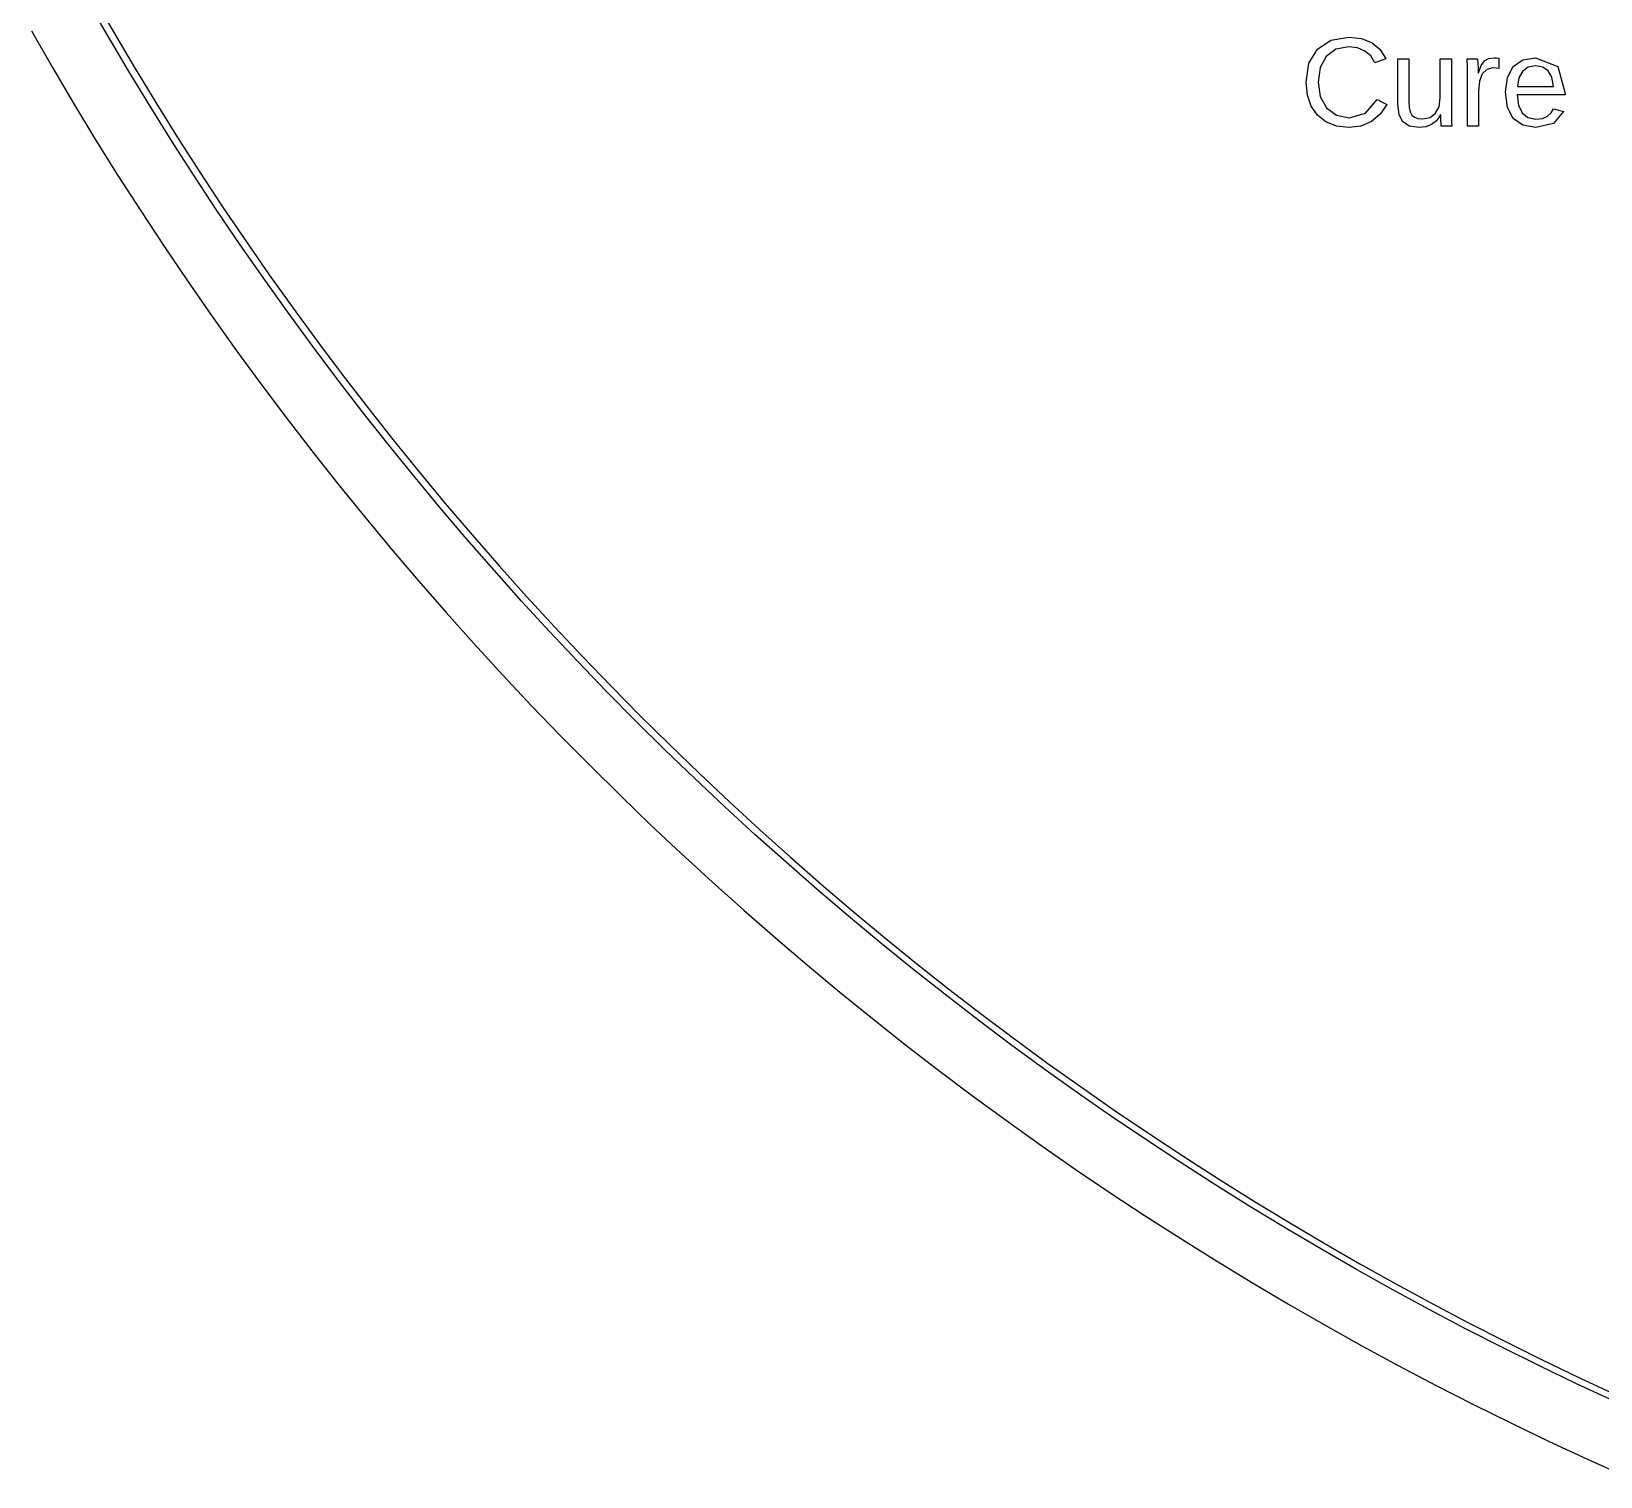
# Model space of a CAD drawing. Extents: x -25 to 123, y -44 to 109.
# Drawn here: x -20.54 to 14.45, y -37.73 to -5.51 of the extents above; entities that cross this region are included whole.
import ezdxf

# ---------------------------------------------------------------- set-up
doc = ezdxf.new("R2010")
doc.units = 0

msp = doc.modelspace()

# ---------------------------------------------------------------- linework, layer by layer
for p, q in [((-18.8457, -5.59122), (-19.3048, -4.79242)), ((-19.1743, -4.71848), (-18.7162, -5.51569)), ((-20.5446, -5.4948), (-20.0769, -6.30876)), ((-18.377, -6.38434), (-18.8457, -5.59122)), ((-18.7162, -5.51569), (-18.2483, -6.30724)), ((7.94873, -6.2168), (8.13802, -5.90128)), ((8.13802, -5.90128), (8.43898, -5.70261)), ((8.55133, -5.90492), (8.33496, -6.06148)), ((8.43898, -5.70261), (8.83704, -5.63637)), ((8.83981, -5.85275), (8.55133, -5.90492)), ((8.83704, -5.63637), (9.12343, -5.66689)), ((9.03242, -5.87527), (8.83981, -5.85275)), ((9.19693, -5.94289), (9.03242, -5.87527)), ((9.12343, -5.66689), (9.35851, -5.75844)), ((9.32678, -6.05315), (9.19693, -5.94289)), ((9.35851, -5.75844), (9.54019, -5.90994)), ((9.54019, -5.90994), (9.6664, -6.12041)), ((7.88564, -6.63354), (7.94873, -6.2168)), ((8.33496, -6.06148), (8.19975, -6.30885)), ((9.41539, -6.20361), (9.32678, -6.05315)), ((9.6664, -6.12041), (9.41539, -6.20361)), ((9.92912, -7.11896), (9.92912, -6.11902)), ((9.92912, -6.11902), (10.1801, -6.11902)), ((10.1801, -6.11902), (10.1801, -7.07042)), ((10.8778, -6.98859), (10.8778, -6.11902)), ((10.8778, -6.11902), (11.1274, -6.11902)), ((11.1274, -6.11902), (11.1274, -7.29926)), ((11.4823, -6.30209), (11.476, -6.11902)), ((11.476, -6.11902), (11.7118, -6.11902)), ((11.7118, -6.11902), (11.7201, -6.32324)), ((11.7284, -6.42552), (11.7926, -6.26324)), ((11.7926, -6.26324), (11.8657, -6.162)), ((11.8657, -6.162), (11.9594, -6.10898)), ((11.9594, -6.10898), (12.0849, -6.09129)), ((12.0849, -6.09129), (12.1351, -6.09476)), ((12.1351, -6.09476), (12.1861, -6.10515)), ((12.1861, -6.10515), (12.1861, -6.334)), ((12.3754, -6.53128), (12.5059, -6.28961)), ((12.5059, -6.28961), (12.7172, -6.14087)), ((12.7172, -6.14087), (13.0031, -6.09129)), ((12.9989, -6.27574), (12.8361, -6.30609)), ((13.1643, -6.30296), (12.9989, -6.27574)), ((13.0031, -6.09129), (13.4993, -6.29066)), ((13.4993, -6.29066), (13.6646, -6.88875)), ((-20.0769, -6.30876), (-19.5992, -7.11694)), ((-17.8985, -7.17165), (-18.377, -6.38434)), ((-18.2483, -6.30724), (-17.7708, -7.09296)), ((7.91388, -6.92462), (7.88564, -6.63354)), ((8.19975, -6.30885), (8.15468, -6.63354)), ((8.15468, -6.63354), (8.20166, -6.95757)), ((11.4843, -6.46852), (11.4823, -6.30209)), ((11.4843, -7.61964), (11.4843, -6.46852)), ((11.7201, -6.32324), (11.7229, -6.42552)), ((11.7229, -6.42552), (11.7284, -6.42552)), ((11.7544, -6.61674), (11.734, -6.83745)), ((11.8158, -6.45396), (11.7544, -6.61674)), ((11.916, -6.35359), (11.8158, -6.45396)), ((12.053, -6.32011), (11.916, -6.35359)), ((12.1279, -6.32359), (12.053, -6.32011)), ((12.1861, -6.334), (12.1279, -6.32359)), ((12.3318, -6.85963), (12.3754, -6.53128)), ((12.6295, -6.54117), (12.5967, -6.73064)), ((12.7111, -6.39711), (12.6295, -6.54117)), ((12.8361, -6.30609), (12.7111, -6.39711)), ((13.286, -6.38461), (13.1643, -6.30296)), ((13.3661, -6.52556), (13.286, -6.38461)), ((13.4067, -6.73064), (13.3661, -6.52556)), ((7.99866, -7.17374), (7.91388, -6.92462)), ((8.20166, -6.95757), (8.34259, -7.21121)), ((10.8518, -7.18379), (10.8778, -6.98859)), ((11.734, -6.83745), (11.734, -7.61964)), ((12.3754, -7.20253), (12.3318, -6.85963)), ((13.6646, -6.92201), (12.5939, -6.92201)), ((12.5939, -6.92201), (12.6206, -7.15051)), ((12.5967, -6.73064), (13.4067, -6.73064)), ((13.6646, -6.88875), (13.6646, -6.92201)), ((-19.5992, -7.11694), (-19.1116, -7.91919)), ((-17.4104, -7.95303), (-17.8985, -7.17165)), ((-17.7708, -7.09296), (-17.2836, -7.87277)), ((8.13733, -7.37553), (7.99866, -7.17374)), ((8.34259, -7.21121), (8.56363, -7.37502)), ((8.85091, -7.42963), (9.21046, -7.32803)), ((9.21046, -7.32803), (9.46808, -7.02327)), ((9.46808, -7.02327), (9.68442, -7.13145)), ((9.68442, -7.13145), (9.53932, -7.35368)), ((9.95772, -7.36183), (9.92912, -7.11896)), ((10.1801, -7.07042), (10.1874, -7.20218)), ((10.1874, -7.20218), (10.2093, -7.30064)), ((10.2093, -7.30064), (10.2471, -7.37103)), ((10.6507, -7.42374), (10.7737, -7.33116)), ((10.7737, -7.33116), (10.8518, -7.18379)), ((11.1274, -7.29926), (11.1295, -7.51041)), ((12.5059, -7.44905), (12.3754, -7.20253)), ((12.6206, -7.15051), (12.7007, -7.32008)), ((12.7007, -7.32008), (12.8321, -7.42513)), ((13.2728, -7.39496), (13.3548, -7.32111)), ((13.3548, -7.32111), (13.4053, -7.22992)), ((13.6244, -7.29233), (13.4043, -7.55859)), ((13.4053, -7.22992), (13.6244, -7.29233)), ((8.32736, -7.52463), (8.13733, -7.37553)), ((8.56296, -7.61668), (8.32736, -7.52463)), ((8.83842, -7.64737), (8.56296, -7.61668)), ((8.56363, -7.37502), (8.85091, -7.42963)), ((9.10939, -7.61443), (8.83842, -7.64737)), ((9.34532, -7.51561), (9.10939, -7.61443)), ((9.53932, -7.35368), (9.34532, -7.51561)), ((10.0435, -7.52463), (9.95772, -7.36183)), ((10.1911, -7.61668), (10.0435, -7.52463)), ((10.4048, -7.64737), (10.1911, -7.61668)), ((10.2471, -7.37103), (10.3022, -7.41852)), ((10.3022, -7.41852), (10.3809, -7.44557)), ((10.3809, -7.44557), (10.4894, -7.45459)), ((10.5589, -7.63124), (10.4048, -7.64737)), ((10.4894, -7.45459), (10.6507, -7.42374)), ((10.6857, -7.58287), (10.5589, -7.63124)), ((10.7919, -7.49568), (10.6857, -7.58287)), ((10.8847, -7.36307), (10.7919, -7.49568)), ((10.8889, -7.36307), (10.8847, -7.36307)), ((10.8914, -7.45511), (10.8889, -7.36307)), ((10.8937, -7.51216), (10.8914, -7.45511)), ((10.8956, -7.54942), (10.8937, -7.51216)), ((10.8972, -7.58218), (10.8956, -7.54942)), ((10.8986, -7.6068), (10.8972, -7.58218)), ((10.8999, -7.61964), (10.8986, -7.6068)), ((11.1357, -7.61964), (10.8999, -7.61964)), ((11.1295, -7.51041), (11.1357, -7.61964)), ((11.734, -7.61964), (11.4843, -7.61964)), ((12.7196, -7.59778), (12.5059, -7.44905)), ((13.0128, -7.64737), (12.7196, -7.59778)), ((12.8321, -7.42513), (13.0128, -7.46016)), ((13.0128, -7.46016), (13.159, -7.44385)), ((13.4043, -7.55859), (13.0128, -7.64737)), ((13.159, -7.44385), (13.2728, -7.39496)), ((-19.1116, -7.91919), (-18.6143, -8.71539)), ((-16.9127, -8.72835), (-17.4104, -7.95303)), ((-17.2836, -7.87277), (-16.787, -8.64656)), ((-18.6143, -8.71539), (-18.1072, -9.50545)), ((-16.4056, -9.49751), (-16.9127, -8.72835)), ((-16.787, -8.64656), (-16.2808, -9.41418)), ((-16.2808, -9.41418), (-15.7653, -10.1755)), ((-18.1072, -9.50545), (-17.5904, -10.2892)), ((-15.889, -10.2604), (-16.4056, -9.49751)), ((-17.5904, -10.2892), (-17.0641, -11.0666)), ((-15.3632, -11.0169), (-15.889, -10.2604)), ((-15.7653, -10.1755), (-15.2405, -10.9305)), ((-17.0641, -11.0666), (-16.5282, -11.8374)), ((-14.828, -11.7669), (-15.3632, -11.0169)), ((-15.2405, -10.9305), (-14.7065, -11.679)), ((-16.5282, -11.8374), (-15.983, -12.6016)), ((-14.2838, -12.5102), (-14.828, -11.7669)), ((-14.7065, -11.679), (-14.1633, -12.4209)), ((-13.7304, -13.2468), (-14.2838, -12.5102)), ((-14.1633, -12.4209), (-13.6111, -13.156)), ((-15.983, -12.6016), (-15.4284, -13.3591)), ((-13.1681, -13.9766), (-13.7304, -13.2468)), ((-13.6111, -13.156), (-13.0498, -13.8843)), ((-15.4284, -13.3591), (-14.8645, -14.1097)), ((-12.5968, -14.6994), (-13.1681, -13.9766)), ((-13.0498, -13.8843), (-12.4797, -14.6057)), ((-14.8645, -14.1097), (-14.2915, -14.8533)), ((-12.0167, -15.4152), (-12.5968, -14.6994)), ((-12.4797, -14.6057), (-11.9008, -15.32)), ((-14.2915, -14.8533), (-13.7094, -15.5898)), ((-11.9008, -15.32), (-11.3131, -16.0272)), ((-13.7094, -15.5898), (-13.1183, -16.3192)), ((-11.4279, -16.1237), (-12.0167, -15.4152)), ((-11.3131, -16.0272), (-10.7169, -16.7271)), ((-13.1183, -16.3192), (-12.5183, -17.0412)), ((-10.8304, -16.825), (-11.4279, -16.1237)), ((-10.7169, -16.7271), (-10.112, -17.4196)), ((-12.5183, -17.0412), (-11.9095, -17.7558)), ((-10.2244, -17.519), (-10.8304, -16.825)), ((-10.112, -17.4196), (-9.49875, -18.1046)), ((-11.9095, -17.7558), (-11.2919, -18.4629)), ((-9.60989, -18.2054), (-10.2244, -17.519)), ((-9.49875, -18.1046), (-8.87711, -18.7821)), ((-11.2919, -18.4629), (-10.6657, -19.1623)), ((-8.987, -18.8842), (-9.60989, -18.2054)), ((-8.35583, -19.5553), (-8.987, -18.8842)), ((-8.87711, -18.7821), (-8.24719, -19.4519)), ((-10.6657, -19.1623), (-10.031, -19.854)), ((-7.71648, -20.2187), (-8.35583, -19.5553)), ((-8.24719, -19.4519), (-7.60912, -20.1139)), ((-10.031, -19.854), (-9.38788, -20.5379)), ((-7.06902, -20.8741), (-7.71648, -20.2187)), ((-7.60912, -20.1139), (-6.96295, -20.7681)), ((-9.38788, -20.5379), (-8.73639, -21.2139)), ((-6.41357, -21.5216), (-7.06902, -20.8741)), ((-6.96295, -20.7681), (-6.30882, -21.4142)), ((-8.73639, -21.2139), (-8.07664, -21.8817)), ((-5.75024, -22.1609), (-6.41357, -21.5216)), ((-6.30882, -21.4142), (-5.6468, -22.0523)), ((-8.07664, -21.8817), (-7.40877, -22.5415)), ((-5.0791, -22.7921), (-5.75024, -22.1609)), ((-5.6468, -22.0523), (-4.97701, -22.6822)), ((-7.40877, -22.5415), (-6.73283, -23.193)), ((-4.97701, -22.6822), (-4.29953, -23.3038)), ((-4.40027, -23.415), (-5.0791, -22.7921)), ((-6.73283, -23.193), (-6.04895, -23.8361)), ((-3.71385, -24.0295), (-4.40027, -23.415)), ((-4.29953, -23.3038), (-3.61449, -23.9171)), ((-6.04895, -23.8361), (-5.35724, -24.4708)), ((-3.01993, -24.6355), (-3.71385, -24.0295)), ((-3.61449, -23.9171), (-2.92195, -24.522)), ((-5.35724, -24.4708), (-4.65779, -25.097)), ((-2.31863, -25.233), (-3.01993, -24.6355)), ((-2.92195, -24.522), (-2.22206, -25.1182)), ((-4.65779, -25.097), (-3.9507, -25.7146)), ((-2.22206, -25.1182), (-1.51489, -25.7059)), ((-1.61006, -25.8218), (-2.31863, -25.233)), ((-3.9507, -25.7146), (-3.2361, -26.3234)), ((-0.8943, -26.4019), (-1.61006, -25.8218)), ((-1.51489, -25.7059), (-0.80058, -26.2848)), ((-3.2361, -26.3234), (-2.51407, -26.9234)), ((-0.17149, -26.9732), (-0.8943, -26.4019)), ((-0.80058, -26.2848), (-0.07921, -26.8549)), ((-2.51407, -26.9234), (-1.78473, -27.5145)), ((-0.07921, -26.8549), (0.64909, -27.4162)), ((0.55826, -27.5355), (-0.17149, -26.9732)), ((-1.78473, -27.5145), (-1.0482, -28.0966)), ((1.29488, -28.0889), (0.55826, -27.5355)), ((0.64909, -27.4162), (1.38423, -27.9684)), ((1.38423, -27.9684), (2.1261, -28.5116)), ((-1.0482, -28.0966), (-0.30458, -28.6696)), ((2.03822, -28.6331), (1.29488, -28.0889)), ((-0.30458, -28.6696), (0.44601, -29.2335)), ((2.78821, -29.1683), (2.03822, -28.6331)), ((2.1261, -28.5116), (2.87457, -29.0456)), ((2.87457, -29.0456), (3.62955, -29.5704)), ((0.44601, -29.2335), (1.20346, -29.7881)), ((3.54469, -29.6941), (2.78821, -29.1683)), ((4.30757, -30.2107), (3.54469, -29.6941)), ((3.62955, -29.5704), (4.3909, -30.0859)), ((1.20346, -29.7881), (1.96768, -30.3333)), ((4.3909, -30.0859), (5.15852, -30.5921)), ((1.96768, -30.3333), (2.73853, -30.8692)), ((5.07674, -30.7178), (4.30757, -30.2107)), ((5.85205, -31.2155), (5.07674, -30.7178)), ((5.15852, -30.5921), (5.93231, -31.0887)), ((2.73853, -30.8692), (3.51588, -31.3955)), ((5.93231, -31.0887), (6.71213, -31.5759)), ((3.51588, -31.3955), (4.29964, -31.9123)), ((6.63344, -31.7036), (5.85205, -31.2155)), ((7.42075, -32.1821), (6.63344, -31.7036)), ((6.71213, -31.5759), (7.49785, -32.0534)), ((4.29964, -31.9123), (5.08969, -32.4194)), ((8.21387, -32.6508), (7.42075, -32.1821)), ((7.49785, -32.0534), (8.2894, -32.5213)), ((5.08969, -32.4194), (5.88589, -32.9167)), ((8.2894, -32.5213), (9.08661, -32.9794)), ((9.01266, -33.1099), (8.21387, -32.6508)), ((5.88589, -32.9167), (6.68814, -33.4043)), ((9.81706, -33.5591), (9.01266, -33.1099)), ((9.08661, -32.9794), (9.88939, -33.4276)), ((6.68814, -33.4043), (7.49632, -33.882)), ((10.6269, -33.9983), (9.81706, -33.5591)), ((9.88939, -33.4276), (10.6976, -33.866)), ((7.49632, -33.882), (8.31029, -34.3497)), ((10.6976, -33.866), (11.5111, -34.2945)), ((11.4421, -34.4276), (10.6269, -33.9983)), ((11.5111, -34.2945), (12.3299, -34.7129)), ((8.31029, -34.3497), (9.12994, -34.8074)), ((12.2624, -34.8469), (11.4421, -34.4276)), ((9.12994, -34.8074), (9.95515, -35.2551)), ((13.0879, -35.2561), (12.2624, -34.8469)), ((12.3299, -34.7129), (13.1537, -35.1213)), ((9.95515, -35.2551), (10.7858, -35.6925)), ((13.9183, -35.6551), (13.0879, -35.2561)), ((13.1537, -35.1213), (13.9824, -35.5195)), ((10.7858, -35.6925), (11.6217, -36.1197)), ((14.7536, -36.0439), (13.9183, -35.6551)), ((13.9824, -35.5195), (14.816, -35.9075)), ((11.6217, -36.1197), (12.4629, -36.5367)), ((12.4629, -36.5367), (13.309, -36.9433)), ((13.309, -36.9433), (14.1601, -37.3394)), ((14.1601, -37.3394), (15.016, -37.7251))]:
    msp.add_line(p, q)

doc.saveas('drawing.dxf')
